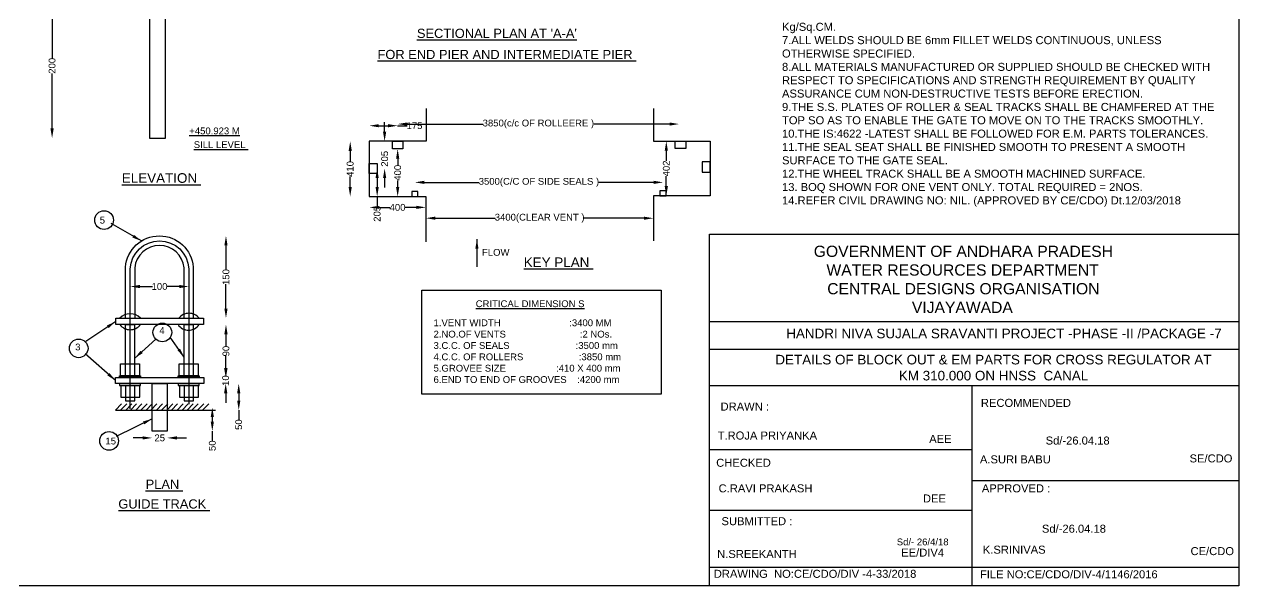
# Model space of a CAD drawing. Header units: millimetres. Extents: x 2281376 to 2613167, y 18301307 to 36806807.
# Drawn here: x 2461456 to 2613167, y 18301307 to 18371401 of the extents above; entities that cross this region are included whole.
import ezdxf

# ---------------------------------------------------------------- set-up
doc = ezdxf.new("R2010")
doc.units = ezdxf.units.MM
doc.header["$MEASUREMENT"] = 0
doc.layers.add('DRAWING', color=2, linetype='Continuous')
doc.styles.get("Standard").update_dxf_attribs({"font": 'arial.ttf', "height": 850})
doc.dimstyles.get("Standard").update_dxf_attribs({"dimtxt": 1200, "dimasz": 1200, "dimexe": 0.18, "dimexo": 0.0625, "dimgap": 0.09, "dimtad": 0, "dimdec": 0, "dimzin": 0, "dimdsep": 46, "dimtxsty": 'Standard', "dimcen": 0.09, "dimse1": 1, "dimse2": 1, "dimadec": 0, "dimazin": 0, "dimtfac": 1, "dimtdec": 0, "dimtofl": 0, "dimtmove": 0, "dimatfit": 3, "dimfxl": 1, "dimtolj": 1, "dimtzin": 0, "dimarcsym": 0})

# ---------------------------------------------------------------- blocks, each defined once
blk = doc.blocks.new('*D99')
at = {"layer": 'Defpoints', "color": 0, "transparency": 16777216}
for p in [(2478342, 18344988), (2478342, 18334702), (2486651, 18334702)]:
    blk.add_point(p, dxfattribs=at)
at = {"layer": 'DRAWING', "color": 0, "lineweight": -2, "transparency": 16777216}
for p, q in [((2486651, 18343788), (2486651, 18340742)), ((2486651, 18335902), (2486651, 18338947))]:
    blk.add_line(p, q, dxfattribs=at)
at = {"layer": 'DRAWING', "color": 0, "transparency": 16777216}
for points in [[(2486451, 18343788), (2486851, 18343788), (2486651, 18344988)], [(2486451, 18335902), (2486851, 18335902), (2486651, 18334702)]]:
    blk.add_solid(points, dxfattribs=at)
at = {"layer": 'DRAWING', "color": 0, "transparency": 16777216, "insert": (2486651, 18339845), "char_height": 850, "attachment_point": 5, "rotation": 90}
blk.add_mtext('\\A1;150', dxfattribs=at)
blk = doc.blocks.new('*D100')
at = {"layer": 'Defpoints', "color": 0, "transparency": 16777216}
for p in [(2480005, 18333904), (2480005, 18327289), (2486651, 18327289)]:
    blk.add_point(p, dxfattribs=at)
at = {"layer": 'DRAWING', "color": 0, "lineweight": -2, "transparency": 16777216}
for p, q in [((2486651, 18332704), (2486651, 18331204)), ((2486651, 18328489), (2486651, 18329989))]:
    blk.add_line(p, q, dxfattribs=at)
at = {"layer": 'DRAWING', "color": 0, "transparency": 16777216}
for points in [[(2486451, 18332704), (2486851, 18332704), (2486651, 18333904)], [(2486451, 18328489), (2486851, 18328489), (2486651, 18327289)]]:
    blk.add_solid(points, dxfattribs=at)
at = {"layer": 'DRAWING', "color": 0, "transparency": 16777216, "insert": (2486651, 18330597), "char_height": 850, "attachment_point": 5, "rotation": 90}
blk.add_mtext('\\A1;90', dxfattribs=at)
blk = doc.blocks.new('*D101')
at = {"layer": 'Defpoints', "color": 0, "transparency": 16777216}
for p in [(2483891, 18327289), (2483891, 18326539), (2486616, 18326539)]:
    blk.add_point(p, dxfattribs=at)
at = {"layer": 'DRAWING', "color": 0, "lineweight": -2, "transparency": 16777216}
for p, q in [((2486616, 18328489), (2486616, 18329689)), ((2486616, 18325339), (2486616, 18324139))]:
    blk.add_line(p, q, dxfattribs=at)
at = {"layer": 'DRAWING', "color": 0, "transparency": 16777216}
for points in [[(2486416, 18328489), (2486816, 18328489), (2486616, 18327289)], [(2486416, 18325339), (2486816, 18325339), (2486616, 18326539)]]:
    blk.add_solid(points, dxfattribs=at)
at = {"layer": 'DRAWING', "color": 0, "transparency": 16777216, "insert": (2486616, 18326914), "char_height": 850, "attachment_point": 5, "rotation": 90}
blk.add_mtext('\\A1;10', dxfattribs=at)
blk = doc.blocks.new('*D102')
at = {"layer": 'Defpoints', "color": 0, "transparency": 16777216}
for p in [(2483891, 18326539), (2483891, 18323226), (2488245, 18323226)]:
    blk.add_point(p, dxfattribs=at)
at = {"layer": 'DRAWING', "color": 0, "lineweight": -2, "transparency": 16777216}
for p, q in [((2488245, 18325339), (2488245, 18324426)), ((2488245, 18323226), (2488245, 18322026))]:
    blk.add_line(p, q, dxfattribs=at)
at = {"layer": 'DRAWING', "color": 0, "transparency": 16777216}
for points in [[(2488045, 18325339), (2488445, 18325339), (2488245, 18326539)], [(2488045, 18324426), (2488445, 18324426), (2488245, 18323226)]]:
    blk.add_solid(points, dxfattribs=at)
at = {"layer": 'DRAWING', "color": 0, "transparency": 16777216, "insert": (2488245, 18321419), "char_height": 850, "attachment_point": 5, "rotation": 90}
blk.add_mtext('\\A1;50', dxfattribs=at)
blk = doc.blocks.new('*D103')
at = {"layer": 'Defpoints', "color": 0, "transparency": 16777216}
for p in [(2479313, 18323565), (2479313, 18320590), (2484943, 18320590)]:
    blk.add_point(p, dxfattribs=at)
at = {"layer": 'DRAWING', "color": 0, "lineweight": -2, "transparency": 16777216}
for p, q in [((2484943, 18322365), (2484943, 18321790)), ((2484943, 18320590), (2484943, 18319390))]:
    blk.add_line(p, q, dxfattribs=at)
at = {"layer": 'DRAWING', "color": 0, "transparency": 16777216}
for points in [[(2484743, 18322365), (2485143, 18322365), (2484943, 18323565)], [(2484743, 18321790), (2485143, 18321790), (2484943, 18320590)]]:
    blk.add_solid(points, dxfattribs=at)
at = {"layer": 'DRAWING', "color": 0, "transparency": 16777216, "insert": (2484943, 18318783), "char_height": 850, "attachment_point": 5, "rotation": 90}
blk.add_mtext('\\A1;50', dxfattribs=at)
blk = doc.blocks.new('*D104')
at = {"layer": 'Defpoints', "color": 0, "transparency": 16777216}
for p in [(2477440, 18320590), (2479313, 18320590), (2479313, 18319760)]:
    blk.add_point(p, dxfattribs=at)
at = {"layer": 'DRAWING', "color": 0, "lineweight": -2, "transparency": 16777216}
for p, q in [((2476240, 18319760), (2475040, 18319760)), ((2480513, 18319760), (2481713, 18319760))]:
    blk.add_line(p, q, dxfattribs=at)
at = {"layer": 'DRAWING', "color": 0, "transparency": 16777216}
for points in [[(2476240, 18319960), (2476240, 18319560), (2477440, 18319760)], [(2480513, 18319960), (2480513, 18319560), (2479313, 18319760)]]:
    blk.add_solid(points, dxfattribs=at)
at = {"layer": 'DRAWING', "color": 0, "transparency": 16777216, "insert": (2478377, 18319760), "char_height": 850, "attachment_point": 5}
blk.add_mtext('\\A1;25', dxfattribs=at)
blk = doc.blocks.new('*D105')
at = {"layer": 'Defpoints', "color": 0, "transparency": 16777216}
for p in [(2474693, 18338659), (2482006, 18338659), (2482006, 18338659)]:
    blk.add_point(p, dxfattribs=at)
at = {"layer": 'DRAWING', "color": 0, "lineweight": -2, "transparency": 16777216}
for p, q in [((2475893, 18338659), (2477452, 18338659)), ((2480806, 18338659), (2479247, 18338659))]:
    blk.add_line(p, q, dxfattribs=at)
at = {"layer": 'DRAWING', "color": 0, "transparency": 16777216}
for points in [[(2475893, 18338859), (2475893, 18338459), (2474693, 18338659)], [(2480806, 18338859), (2480806, 18338459), (2482006, 18338659)]]:
    blk.add_solid(points, dxfattribs=at)
at = {"layer": 'DRAWING', "color": 0, "transparency": 16777216, "insert": (2478350, 18338659), "char_height": 850, "attachment_point": 5}
blk.add_mtext('\\A1;100', dxfattribs=at)
blk = doc.blocks.new('*D106')
at = {"layer": 'Defpoints', "color": 0, "transparency": 16777216}
for p in [(2504546, 18356793), (2502170, 18349886), (2504546, 18349886)]:
    blk.add_point(p, dxfattribs=at)
at = {"layer": 'DRAWING', "color": 0, "lineweight": -2, "transparency": 16777216}
for p, q in [((2502170, 18355593), (2502170, 18354294)), ((2502170, 18351086), (2502170, 18352384))]:
    blk.add_line(p, q, dxfattribs=at)
at = {"layer": 'DRAWING', "color": 0, "transparency": 16777216}
for points in [[(2501970, 18355593), (2502370, 18355593), (2502170, 18356793)], [(2501970, 18351086), (2502370, 18351086), (2502170, 18349886)]]:
    blk.add_solid(points, dxfattribs=at)
at = {"layer": 'DRAWING', "color": 0, "transparency": 16777216, "insert": (2502170, 18353339), "char_height": 850, "attachment_point": 5, "rotation": 90}
blk.add_mtext('\\A1;410', dxfattribs=at)
blk = doc.blocks.new('*D107')
at = {"layer": 'Defpoints', "color": 0, "transparency": 16777216}
for p in [(2508094, 18358738), (2504546, 18356793), (2508094, 18356793)]:
    blk.add_point(p, dxfattribs=at)
at = {"layer": 'DRAWING', "color": 0, "lineweight": -2, "transparency": 16777216}
for p, q in [((2505746, 18358738), (2506894, 18358738)), ((2508094, 18358738), (2509294, 18358738))]:
    blk.add_line(p, q, dxfattribs=at)
at = {"layer": 'DRAWING', "color": 0, "transparency": 16777216}
for points in [[(2505746, 18358938), (2505746, 18358538), (2504546, 18358738)], [(2506894, 18358938), (2506894, 18358538), (2508094, 18358738)]]:
    blk.add_solid(points, dxfattribs=at)
at = {"layer": 'DRAWING', "color": 0, "transparency": 16777216, "insert": (2510197, 18358738), "char_height": 850, "attachment_point": 5}
blk.add_mtext('\\A1;175', dxfattribs=at)
blk = doc.blocks.new('*D108')
at = {"layer": 'Defpoints', "color": 0, "transparency": 16777216}
for p in [(2506192, 18356793), (2506192, 18353407), (2506471, 18353407)]:
    blk.add_point(p, dxfattribs=at)
at = {"layer": 'DRAWING', "color": 0, "lineweight": -2, "transparency": 16777216}
for p, q in [((2506471, 18357993), (2506471, 18359193)), ((2506471, 18352207), (2506471, 18351007))]:
    blk.add_line(p, q, dxfattribs=at)
at = {"layer": 'DRAWING', "color": 0, "transparency": 16777216}
for points in [[(2506271, 18357993), (2506671, 18357993), (2506471, 18356793)], [(2506271, 18352207), (2506671, 18352207), (2506471, 18353407)]]:
    blk.add_solid(points, dxfattribs=at)
at = {"layer": 'DRAWING', "color": 0, "transparency": 16777216, "insert": (2506471, 18354607), "char_height": 850, "attachment_point": 5, "rotation": 90}
blk.add_mtext('\\A1;205', dxfattribs=at)
blk = doc.blocks.new('*D109')
at = {"layer": 'Defpoints', "color": 0, "transparency": 16777216}
for p in [(2505537, 18353399), (2505537, 18349886), (2505537, 18349886)]:
    blk.add_point(p, dxfattribs=at)
at = {"layer": 'DRAWING', "color": 0, "lineweight": -2, "transparency": 16777216}
for p, q in [((2505537, 18352199), (2505537, 18351086)), ((2505537, 18349886), (2505537, 18348686))]:
    blk.add_line(p, q, dxfattribs=at)
at = {"layer": 'DRAWING', "color": 0, "transparency": 16777216}
for points in [[(2505337, 18352199), (2505737, 18352199), (2505537, 18353399)], [(2505337, 18351086), (2505737, 18351086), (2505537, 18349886)]]:
    blk.add_solid(points, dxfattribs=at)
at = {"layer": 'DRAWING', "color": 0, "transparency": 16777216, "insert": (2505537, 18347736), "char_height": 850, "attachment_point": 5, "rotation": 90}
blk.add_mtext('\\A1;205', dxfattribs=at)
blk = doc.blocks.new('*D110')
at = {"layer": 'Defpoints', "color": 0, "transparency": 16777216}
for p in [(2508102, 18355838), (2508102, 18349886), (2508102, 18349886)]:
    blk.add_point(p, dxfattribs=at)
at = {"layer": 'DRAWING', "color": 0, "lineweight": -2, "transparency": 16777216}
for p, q in [((2508102, 18354638), (2508102, 18353817)), ((2508102, 18351086), (2508102, 18351907))]:
    blk.add_line(p, q, dxfattribs=at)
at = {"layer": 'DRAWING', "color": 0, "transparency": 16777216}
for points in [[(2507902, 18354638), (2508302, 18354638), (2508102, 18355838)], [(2507902, 18351086), (2508302, 18351086), (2508102, 18349886)]]:
    blk.add_solid(points, dxfattribs=at)
at = {"layer": 'DRAWING', "color": 0, "transparency": 16777216, "insert": (2508102, 18352862), "char_height": 850, "attachment_point": 5, "rotation": 90}
blk.add_mtext('\\A1;400', dxfattribs=at)
blk = doc.blocks.new('*D111')
at = {"layer": 'Defpoints', "color": 0, "transparency": 16777216}
for p in [(2504546, 18349886), (2511619, 18349886), (2511619, 18348542)]:
    blk.add_point(p, dxfattribs=at)
at = {"layer": 'DRAWING', "color": 0, "lineweight": -2, "transparency": 16777216}
for p, q in [((2505746, 18348542), (2507128, 18348542)), ((2510419, 18348542), (2509037, 18348542))]:
    blk.add_line(p, q, dxfattribs=at)
at = {"layer": 'DRAWING', "color": 0, "transparency": 16777216}
for points in [[(2505746, 18348742), (2505746, 18348342), (2504546, 18348542)], [(2510419, 18348742), (2510419, 18348342), (2511619, 18348542)]]:
    blk.add_solid(points, dxfattribs=at)
at = {"layer": 'DRAWING', "color": 0, "transparency": 16777216, "insert": (2508082, 18348542), "char_height": 850, "attachment_point": 5}
blk.add_mtext('\\A1;400', dxfattribs=at)
blk = doc.blocks.new('*D112')
at = {"layer": 'Defpoints', "color": 0, "transparency": 16777216}
for p in [(2508094, 18358738), (2543264, 18358946), (2543264, 18358738)]:
    blk.add_point(p, dxfattribs=at)
at = {"layer": 'DRAWING', "color": 0, "lineweight": -2, "transparency": 16777216}
for p, q in [((2509294, 18358946), (2518763, 18358946)), ((2542064, 18358946), (2532595, 18358946))]:
    blk.add_line(p, q, dxfattribs=at)
at = {"layer": 'DRAWING', "color": 0, "transparency": 16777216}
for points in [[(2509294, 18359146), (2509294, 18358746), (2508094, 18358946)], [(2542064, 18359146), (2542064, 18358746), (2543264, 18358946)]]:
    blk.add_solid(points, dxfattribs=at)
at = {"layer": 'DRAWING', "color": 0, "transparency": 16777216, "insert": (2525679, 18358946), "char_height": 850, "attachment_point": 5}
blk.add_mtext('\\A1;3850(c/c OF ROLLEERE )', dxfattribs=at)
blk = doc.blocks.new('*D113')
at = {"layer": 'Defpoints', "color": 0, "transparency": 16777216}
for p in [(2541260, 18351666), (2510232, 18350546), (2541260, 18350594)]:
    blk.add_point(p, dxfattribs=at)
at = {"layer": 'DRAWING', "color": 0, "lineweight": -2, "transparency": 16777216}
for p, q in [((2511432, 18351666), (2518269, 18351666)), ((2540060, 18351666), (2533223, 18351666))]:
    blk.add_line(p, q, dxfattribs=at)
at = {"layer": 'DRAWING', "color": 0, "transparency": 16777216}
for points in [[(2511432, 18351866), (2511432, 18351466), (2510232, 18351666)], [(2540060, 18351866), (2540060, 18351466), (2541260, 18351666)]]:
    blk.add_solid(points, dxfattribs=at)
at = {"layer": 'DRAWING', "color": 0, "transparency": 16777216, "insert": (2525746, 18351666), "char_height": 850, "attachment_point": 5}
blk.add_mtext('\\A1;3500(C/C OF SIDE SEALS )', dxfattribs=at)
blk = doc.blocks.new('*D114')
at = {"layer": 'Defpoints', "color": 0, "transparency": 16777216}
for p in [(2511619, 18347058), (2540055, 18347189), (2540055, 18347189)]:
    blk.add_point(p, dxfattribs=at)
at = {"layer": 'DRAWING', "color": 0, "lineweight": -2, "transparency": 16777216}
for p, q in [((2512819, 18347189), (2520274, 18347189)), ((2538855, 18347189), (2531400, 18347189))]:
    blk.add_line(p, q, dxfattribs=at)
at = {"layer": 'DRAWING', "color": 0, "transparency": 16777216}
for points in [[(2512819, 18347389), (2512819, 18346989), (2511619, 18347189)], [(2538855, 18347389), (2538855, 18346989), (2540055, 18347189)]]:
    blk.add_solid(points, dxfattribs=at)
at = {"layer": 'DRAWING', "color": 0, "transparency": 16777216, "insert": (2525837, 18347189), "char_height": 850, "attachment_point": 5}
blk.add_mtext('\\A1;3400(CLEAR VENT )', dxfattribs=at)
blk = doc.blocks.new('*D115')
at = {"layer": 'Defpoints', "color": 0, "transparency": 16777216}
for p in [(2544880, 18356812), (2541660, 18349995), (2544880, 18349995)]:
    blk.add_point(p, dxfattribs=at)
at = {"layer": 'DRAWING', "color": 0, "lineweight": -2, "transparency": 16777216}
for p, q in [((2541660, 18355612), (2541660, 18354356)), ((2541660, 18351195), (2541660, 18352452))]:
    blk.add_line(p, q, dxfattribs=at)
at = {"layer": 'DRAWING', "color": 0, "transparency": 16777216}
for points in [[(2541460, 18355612), (2541860, 18355612), (2541660, 18356812)], [(2541460, 18351195), (2541860, 18351195), (2541660, 18349995)]]:
    blk.add_solid(points, dxfattribs=at)
at = {"layer": 'DRAWING', "color": 0, "transparency": 16777216, "insert": (2541660, 18353404), "char_height": 850, "attachment_point": 5, "rotation": 90}
blk.add_mtext('\\A1;402', dxfattribs=at)
blk = doc.blocks.new('*D152')
at = {"layer": 'Defpoints', "color": 0, "transparency": 16777216}
for p in [(2479082, 18375238), (2464929, 18357192), (2479082, 18357192)]:
    blk.add_point(p, dxfattribs=at)
at = {"layer": 'DRAWING', "color": 0, "lineweight": -2, "transparency": 16777216}
for p, q in [((2464929, 18374038), (2464929, 18367160)), ((2464929, 18358392), (2464929, 18365270))]:
    blk.add_line(p, q, dxfattribs=at)
at = {"layer": 'DRAWING', "color": 0, "transparency": 16777216}
for points in [[(2464729, 18374038), (2465129, 18374038), (2464929, 18375238)], [(2464729, 18358392), (2465129, 18358392), (2464929, 18357192)]]:
    blk.add_solid(points, dxfattribs=at)
at = {"layer": 'DRAWING', "color": 0, "transparency": 16777216, "insert": (2464929, 18366215), "char_height": 850, "attachment_point": 5, "rotation": 90}
blk.add_mtext('\\A1;200', dxfattribs=at)

msp = doc.modelspace()

# ---------------------------------------------------------------- linework, layer by layer
at = {"layer": 'DRAWING', "color": 0}
for points in [[(2613166.6, 18301307), (2281375.8, 18301307), (2281375.8, 18491907.5), (2613166.6, 18491907.5)], [(2507466.4, 18356792.5), (2508737.1, 18356792.5), (2508737.1, 18355838.4), (2507466.4, 18355838.4)], [(2542775.6, 18356812.3), (2544082.1, 18356812.3), (2544082.1, 18355876.1), (2542775.6, 18355876.1)], [(2504545.5, 18354037.2), (2505537, 18354037.2), (2505537, 18352760.8), (2504545.5, 18352760.8)], [(2547129.5, 18354212.6), (2546152.9, 18354212.6), (2546152.9, 18352923), (2547129.5, 18352923)], [(2509852.8, 18349885.9), (2510610.4, 18349885.9), (2510610.4, 18350545.6), (2509852.8, 18350545.6)], [(2540860.3, 18349995.1), (2541659.8, 18349995.1), (2541659.8, 18350594.1), (2540860.3, 18350594.1)], [(2547057.6, 18345195), (2613166.6, 18345195), (2613166.6, 18301307), (2547057.6, 18301307)], [(2511108.2, 18338226.1), (2541022.5, 18338226.1), (2541022.5, 18325234.4), (2511108.2, 18325234.4)], [(2474102.4, 18327513.7), (2474102.4, 18333904), (2475226.5, 18333904), (2475226.5, 18327513.7)], [(2481433.1, 18327513.7), (2481433.1, 18333904), (2482557.2, 18333904), (2482557.2, 18327513.7)], [(2473485.7, 18327513.7), (2473485.7, 18328996.4), (2475845.6, 18328996.4), (2475845.6, 18327513.7)], [(2480811.4, 18327513.7), (2480811.4, 18328996.4), (2483171.3, 18328996.4), (2483171.3, 18327513.7)], [(2472865.6, 18327289.4), (2483891.5, 18327289.4), (2483891.5, 18326538.7), (2472865.6, 18326538.7)], [(2473363.1, 18327289.4), (2473363.1, 18327513.7), (2475993.7, 18327513.7), (2475993.7, 18327289.4)], [(2480688.8, 18327289.4), (2480688.8, 18327513.7), (2483319.4, 18327513.7), (2483319.4, 18327289.4)], [(2473332.4, 18326533.5), (2473332.4, 18326317.3), (2475988.6, 18326317.3), (2475988.6, 18326533.5)], [(2473501, 18326317.3), (2473501, 18324834.6), (2475886.4, 18324834.6), (2475886.4, 18326317.3)], [(2474102.4, 18326317.3), (2474102.4, 18324379.4), (2475277.1, 18324379.4), (2475277.1, 18326317.3)], [(2477440.2, 18326538.7), (2479313.1, 18326538.7), (2479313.1, 18320590.4), (2477440.2, 18320590.4)], [(2480658.1, 18326533.5), (2480658.1, 18326317.3), (2483314.3, 18326317.3), (2483314.3, 18326533.5)], [(2480826.7, 18326317.3), (2480826.7, 18324834.6), (2483212.1, 18324834.6), (2483212.1, 18326317.3)], [(2481428.1, 18326317.3), (2481428.1, 18324379.4), (2482602.8, 18324379.4), (2482602.8, 18326317.3)]]:
    msp.add_lwpolyline(points, close=True, dxfattribs=at)
for points in [[(2477109.5, 18481649), (2477109.5, 18357192.2), (2479081.9, 18357192.2), (2479081.9, 18481782.6, 0.81699617), (2477109.5, 18481649, 14.75706803)], [(2474102.4, 18334701.6), (2474102.4, 18341067.5, -0.92632814), (2482566.5, 18341067.5), (2482566.5, 18334701.6)], [(2474693, 18323379.1), (2474693, 18340883.5, -0.94942081), (2482006.3, 18340883.5), (2482006.3, 18323951.8)], [(2481433.1, 18334701.6), (2481433.1, 18340987.1, 0.90619532), (2475251.7, 18340987.1), (2475251.7, 18334701.6)]]:
    msp.add_lwpolyline(points, format="xyb", dxfattribs=at)
for points in [[(2511643.1, 18360887.1), (2511643.1, 18356792.5), (2504545.5, 18356792.5), (2504545.5, 18349885.9), (2511619.1, 18349885.9), (2511619.1, 18344230.2)], [(2540077.4, 18360874.7), (2540077.4, 18356812.3), (2547129.5, 18356812.3), (2547129.5, 18349995.1), (2540054.7, 18349995.1), (2540054.7, 18344383.8)], [(2483832.9, 18333904), (2472883.1, 18333904), (2472883.1, 18334701.6), (2483832.9, 18334701.6), (2483832.9, 18333904)], [(2547057.6, 18334287.4), (2613166.6, 18334287.4)], [(2547057.6, 18330852), (2613166.6, 18330852)], [(2547057.6, 18326300), (2613166.6, 18326300)], [(2579811.2, 18326300), (2579811.2, 18301307)], [(2472847.5, 18323226.3), (2473610.1, 18324003.8)], [(2473475.3, 18323226.3), (2474245.6, 18324013.4)], [(2474130.1, 18323226.3), (2474881, 18324023)], [(2474717.3, 18323226.3), (2475468.4, 18324032.7)], [(2475391.3, 18323226.3), (2476153.9, 18324003.8)], [(2476019.1, 18323226.3), (2476789.4, 18324013.4)], [(2476673.9, 18323226.3), (2477424.9, 18324023)], [(2477261.1, 18323226.3), (2478012.2, 18324032.7)], [(2477974.9, 18323226.3), (2478737.5, 18324003.8)], [(2478602.6, 18323226.3), (2479372.9, 18324013.4)], [(2479257.4, 18323226.3), (2480008.4, 18324023)], [(2479844.7, 18323226.3), (2480595.7, 18324032.7)], [(2480535.9, 18323226.3), (2481298.5, 18324003.8)], [(2481163.7, 18323226.3), (2481934, 18324013.4)], [(2481818.5, 18323226.3), (2482569.5, 18324023)], [(2482405.7, 18323226.3), (2483156.8, 18324032.7)], [(2483108.9, 18323226.3), (2483871.5, 18324003.8)], [(2483736.6, 18323226.3), (2484506.9, 18324013.4)], [(2472847.5, 18323226.3), (2485338.3, 18323226.3)], [(2547057.6, 18318312.5), (2579811.2, 18318312.5)], [(2579811.2, 18314447.6), (2613166.6, 18314447.6)], [(2547057.6, 18310754.5), (2579811.2, 18310754.5)], [(2547057.6, 18303626), (2613166.6, 18303626)]]:
    msp.add_lwpolyline(points, dxfattribs=at)
for centre in [(2471422.1, 18346957.5), (2478701, 18332928.1), (2468251.7, 18330941.1), (2472047.6, 18319381.6)]:
    msp.add_circle(centre, 1166.5, dxfattribs=at)
for centre, radius, start, end in [((2474684, 18333526.5), 1738.5, 42.524622, 137.475378), ((2482025.8, 18333693.9), 1624.1, 38.35048, 141.64952), ((2474672.2, 18334892.9), 1627.9, 217.407263, 322.592737), ((2481978.8, 18334825.5), 1610.4, 214.903564, 325.096436)]:
    msp.add_arc(centre, radius, start, end, dxfattribs=at)

# ---------------------------------------------------------------- texts
for s, height, p in [("%%USECTIONAL PLAN AT 'A-A'", 1150, (2510504.1, 18369698.4)), ('%%UFOR END PIER AND INTERMEDIATE PIER ', 1150, (2505581.3, 18367059.1)), ('%%U+450.923 M', 850, (2482069, 18357666.7)), ('%%USILL LEVEL ', 850, (2482625.2, 18355952.8)), ('%%UELEVATION ', 1200, (2473636.3, 18351609.9)), ('5', 850, (2470882.2, 18346523)), ('FLOW', 850, (2518637.3, 18342502)), ('%%UKEY PLAN ', 1200, (2523851.7, 18341091.1)), ('%%UCRITICAL DIMENSION S', 850, (2517849.7, 18336087.1)), ('4', 850, (2478324.5, 18332744.8)), ('3', 850, (2467812.9, 18330686.5)), ('DRAWN :', 1000, (2548435.4, 18323173.6)), ('RECOMMENDED', 1000, (2580959.9, 18323632.4)), ('15', 850, (2471593.4, 18318942.9)), ('T.ROJA PRIYANKA ', 1000, (2548073.3, 18319556.5)), ('AEE', 1000, (2574503.4, 18319134.5)), ('Sd/-26.04.18', 1000, (2589045.8, 18318930.1)), ('A.SURI BABU', 1000, (2580839.3, 18316578.9)), ('SE/CDO', 1000, (2607027.9, 18316699.5)), ('CHECKED ', 1000, (2547892.3, 18316156.9)), ('%%UPLAN ', 1150, (2476616.7, 18313398.5)), ('C.RAVI PRAKASH', 1000, (2548194, 18312961.8)), ('APPROVED :', 1000, (2581080.6, 18312961.8)), ('%%UGUIDE TRACK ', 1150, (2473206.5, 18310941.5)), ('DEE', 1000, (2573718.8, 18311695.8)), ('SUBMITTED :', 1000, (2548556, 18308862.4)), ('Sd/-26.04.18', 1000, (2588581.6, 18307921.3)), ('Sd/- 26/4/18', 850, (2570453.7, 18306346.7)), ('N.SREEKANTH ', 1000, (2548013, 18304762.9)), ('EE/DIV4', 1000, (2571003.5, 18304943.8)), ('K.SRINIVAS ', 1000, (2581201.4, 18305305.5)), ('CE/CDO', 1000, (2607148.7, 18305124.7)), ('DRAWING  NO:CE/CDO/DIV -4-33/2018', 1000, (2547590.6, 18302291.2)), ('FILE NO:CE/CDO/DIV-4/1146/2016', 1000, (2580839.3, 18302231))]:
    msp.add_text(s, height=height, dxfattribs=at).set_placement(p)
at = {"layer": 'DRAWING', "color": 0, "attachment_point": 1}
for s, insert, char_height, width in [("1.ALL DIMENSIONS ARE IN 'MILLIMETERS' AND ALL ELEVATIONS ARE IN 'METERS'. \\P2.ONLY FIGURED DIMENSIONS NEED BE CONSIDERED. \\P3.BOTTOM SILL BEAM SHOULD BE PERFECTLY HORIZONTAL. \\P4.SIDE SEAL, GUIDE & ROLLER TRACKS SHOULD BE PERFECTLY VERTICAL. \\P5.THE SECOND STAGE CONCRETE IN BLOCK-OUTS SHALL BE WELL BONDED TO THE FIRST STAGE CONCRE.I E. USING DOWELS AT SUITABLE INTERVALS. \\P6.CUBE STRENGTH FOR SECOND STAGE CONCRETE SHALL BE MINIMUM 250 Kg/Sq.CM. \\P7.ALL WELDS SHOULD BE 6mm FILLET WELDS CONTINUOUS, UNLESS OTHERWISE SPECIFIED. \\P8.ALL MATERIALS MANUFACTURED OR SUPPLIED SHOULD BE CHECKED WITH RESPECT TO SPECIFICATIONS AND STRENGTH REQUIREMENT BY QUALITY ASSURANCE CUM NON-DESTRUCTIVE TESTS BEFORE ERECTION. \\P9.THE S.S. PLATES OF ROLLER & SEAL TRACKS SHALL BE CHAMFERED AT THE TOP SO AS TO ENABLE THE GATE TO MOVE ON TO THE TRACKS SMOOTHLY. \\P10.THE IS:4622 -LATEST SHALL BE FOLLOWED FOR E.M. PARTS TOLERANCES. \\P11.THE SEAL SEAT SHALL BE FINISHED SMOOTH TO PRESENT A SMOOTH SURFACE TO THE GATE SEAL. \\P12.THE WHEEL TRACK SHALL BE A SMOOTH MACHINED SURFACE. \\P13. BOQ SHOWN FOR ONE VENT ONLY. TOTAL REQUIRED = 2NOS. \\P14.REFER CIVIL DRAWING NO: NIL. (APPROVED BY CE/CDO) Dt.12/03/2018 ", (2556113.6, 18383256.8), 1000, 54473.818), ('\\pi414.05;GOVERNMENT OF ANDHARA PRADESH \\P\\pi1999.8;WATER RESOURCES DEPARTMENT  \\P\\pi2095.8;CENTRAL DESIGNS ORGANISATION \\P\\pi12674;VIJAYAWADA ', (2559667.8, 18343757.8), 1400, 37948.155), ('1.VENT WIDTH                          :3400 MM \\P2.NO.OF VENTS                            :2 NOs. \\P3.C.C. OF SEALS                         :3500 mm \\P4.C.C. OF ROLLERS                     :3850 mm \\P5.GROVEE SIZE                   :410 X 400 mm 6.END TO END OF GROOVES    :4200 mm', (2512583, 18334556.6), 850, 23395.741), ('HANDRI NIVA SUJALA SRAVANTI PROJECT -PHASE -II /PACKAGE -7', (2556642, 18333397.3), 1200, 54868.448), ('\\pi435.88;DETAILS OF BLOCK OUT & EM PARTS FOR CROSS REGULATOR AT  \\P\\pi15859;KM 310.000 ON HNSS  CANAL ', (2554848, 18330135.6), 1200, 55200.01)]:
    msp.add_mtext(s, dxfattribs=dict(at, insert=insert, char_height=char_height, width=width))

# ---------------------------------------------------------------- dimensions: what is measured, and where the dimension line sits
at = {"layer": 'DRAWING', "color": 0}
for base, p1, p2, text, picture, middle in [((2464928.9, 18357192.2), (2479081.9, 18375238), (2479081.9, 18357192.2), '200', '*D152', (2464928.9, 18366215.1)), ((2502170, 18349885.9), (2504545.5, 18356792.5), (2504545.5, 18349885.9), '410', '*D106', (2502170, 18353339.2)), ((2508101.8, 18349885.9), (2508101.8, 18355838.4), (2508101.8, 18349885.9), '400', '*D110', (2508101.8, 18352862.2)), ((2541659.8, 18349995.1), (2544879.8, 18356812.3), (2544879.8, 18349995.1), '402', '*D115', (2541659.8, 18353403.7)), ((2505537, 18349885.9), (2505537, 18353399), (2505537, 18349885.9), '205', '*D109', (2505537, 18347736.4)), ((2486651.5, 18334701.6), (2478342.4, 18344987.8), (2478342.4, 18334701.6), '150', '*D99', (2486651.5, 18339844.7)), ((2486651.5, 18327289.4), (2480005.1, 18333904), (2480005.1, 18327289.4), '90', '*D100', (2486651.5, 18330596.7)), ((2488245.2, 18323226.3), (2483891.5, 18326538.7), (2483891.5, 18323226.3), '50', '*D102', (2488245.2, 18321418.8)), ((2484943.3, 18320590.4), (2479313.1, 18323564.5), (2479313.1, 18320590.4), '50', '*D103', (2484943.3, 18318783))]:
    dim = msp.add_linear_dim(base=base, p1=p1, p2=p2, angle=90, text=text, dimstyle='Standard', dxfattribs=at)
    dim.commit()
    dim.dimension.update_dxf_attribs({"geometry": picture, "text_midpoint": middle})
for base, p1, p2, text, picture, middle in [((2543263.9, 18358946), (2508094.3, 18358737.9), (2543263.9, 18358737.9), '3850(c/c OF ROLLEERE )', '*D112', (2525679.1, 18358946)), ((2508094.3, 18358737.9), (2504545.5, 18356792.5), (2508094.3, 18356792.5), '175', '*D107', (2510196.6, 18358737.9)), ((2541260, 18351665.8), (2510231.6, 18350545.6), (2541260, 18350594.1), '3500(C/C OF SIDE SEALS )', '*D113', (2525745.8, 18351665.8)), ((2511619.1, 18348542.4), (2504545.5, 18349885.9), (2511619.1, 18349885.9), '400', '*D111', (2508082.3, 18348542.4)), ((2540054.7, 18347189.4), (2511619.1, 18347058.1), (2540054.7, 18347189.4), '3400(CLEAR VENT )', '*D114', (2525836.9, 18347189.4)), ((2482006.3, 18338658.6), (2474693, 18338658.6), (2482006.3, 18338658.6), '100', '*D105', (2478349.7, 18338658.6)), ((2479313.1, 18319760.1), (2477440.2, 18320590.4), (2479313.1, 18320590.4), '25', '*D104', (2478376.6, 18319760.1))]:
    dim = msp.add_linear_dim(base=base, p1=p1, p2=p2, text=text, dimstyle='Standard', dxfattribs=at)
    dim.commit()
    dim.dimension.update_dxf_attribs({"geometry": picture, "text_midpoint": middle})
for base, p1, p2, text, picture, middle in [((2506471.3, 18353407.2), (2506191.7, 18356792.5), (2506191.7, 18353407.2), '205', '*D108', (2506471.3, 18354607.2)), ((2486615.5, 18326538.7), (2483891.5, 18327289.4), (2483891.5, 18326538.7), '10', '*D101', (2486615.5, 18326914))]:
    dim = msp.add_linear_dim(base=base, p1=p1, p2=p2, angle=90, text=text, dimstyle='Standard', dxfattribs=at)
    dim.commit()
    dim.dimension.update_dxf_attribs({"geometry": picture, "text_midpoint": middle, "dimtype": 160})

# ---------------------------------------------------------------- leaders
for points in [[(2476092.5, 18344347.3), (2472329.1, 18346534)], [(2517998.4, 18344579.8), (2517998.4, 18341122.8)], [(2472883.1, 18334302.8), (2469134.9, 18331784.9)], [(2475226.5, 18329692.4), (2477871.8, 18332074.3)], [(2481433.1, 18329825.3), (2479666.5, 18332340.1)], [(2472865.6, 18326914), (2469077.1, 18330257.3)], [(2477440.2, 18322149.1), (2472939.7, 18319955.3)]]:
    msp.add_leader(points, dimstyle='Standard', override={"dimgap": 0.09, "dimtad": 0}, dxfattribs=at)

doc.saveas('drawing.dxf')
